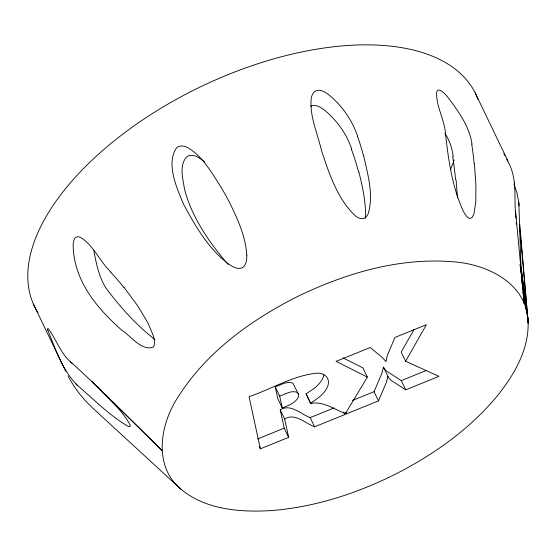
<?xml version="1.0" encoding="UTF-8"?>
<svg xmlns="http://www.w3.org/2000/svg" width="556" height="556" viewBox="0 0 556 556"><rect width="100%" height="100%" fill="white"/><g stroke="black" fill="none" stroke-linecap="round" stroke-linejoin="round"><path stroke-width="0.83" d="M365.563 218.362C365.987 202.683 362.734 187.177 358.863 172.061M508.003 161.803C517.942 178.907 513.522 199.423 515.982 218.147M298.648 394.551L298.377 397.095C295.271 403.246 288.223 405.519 282.274 408.007L277.84 398.798L275.248 386.865C280.843 385.086 287.021 380.645 292.984 383.292L298.648 394.551L297.418 392.501C291.455 389.853 285.277 394.294 279.682 396.08L282.274 408.007M413.914 329.659L401.203 352.045L405.637 361.261L438.969 376.342L405.72 389.839L401.286 380.631L386.538 371.06L384.488 369.024L383.473 367.12L381.889 373.264L374.063 391.681L352.462 400.445M383.473 367.12L387.907 376.329L386.323 382.479L378.497 400.89L346.499 413.879C334.872 409.974 323.585 400.827 310.616 403.427L306.113 393.891L314.015 388.484A26.869 13.796 -25.7 0 0 323.905 374.612M405.637 361.261L426.396 324.697L394.92 337.471L387.296 355.486L385.996 361.636L382.333 357.577L370.247 347.486L336.088 361.351L367.349 377.114L344.859 414.54L314.626 426.813C305.32 423.491 295.118 412.496 284.665 419.029L288.647 437.357L260.375 448.831L259.27 446.531M310.616 403.427L318.449 397.693A26.869 13.796 -25.7 0 0 328.415 383.098C329.173 376.468 322.438 372.478 316.475 373.208C292.581 375.773 271.46 389.096 249.046 396.678L260.375 448.831M310.679 106.377L311.436 105.981A6.373 5.053 18.1 0 1 313.779 105.459C317.559 105.383 320.951 107.53 323.926 109.629C336.436 119.936 346.687 133.523 351.656 149.077M288.647 437.357L284.213 428.148L280.231 409.821C290.684 403.288 300.886 414.283 310.192 417.605L314.626 426.813M257.511 438.983L284.213 428.148M310.192 417.605L334.066 407.916M401.286 380.631L426.619 370.345M343.094 357.911L362.922 367.905L367.349 377.114M405.72 389.839L390.965 380.276L388.922 378.233L387.907 376.329M154.964 339.633C136.164 324.857 119.936 306.891 105.709 287.73C98.947 276.513 96.105 263.329 93.888 250.568M47.733 330.021A6.352 0.758 66.5 0 1 47.538 328.999C47.74 327.533 49.255 330.195 49.54 330.445C57.282 341.405 61.389 355.27 72.572 363.527L97.21 386.587L162.102 450.548L91.962 381.506M68.068 375.953C74.421 388.185 83.032 399.208 93.193 408.507L180.825 489.106C205.692 509.838 240.213 512.472 271.252 510.575C314.904 507.204 357.265 493.339 396.24 473.761C434.236 454.273 469.917 428.954 497.3 395.9C514.821 374.098 530.41 347.208 527.873 318.24L521 267.102L518.838 202.634L516.913 192.591L513.966 184.446M204.58 161.859C200.306 158.363 194.482 153.873 188.581 155.84A6.373 5.47 -47.5 0 0 186.42 157.181C178.99 165.764 182.993 178.976 184.46 188.908C191.764 217.34 209.167 242.444 228.064 264.42M47.767 330.076C55.607 349.279 62.279 370.199 77.214 385.141C93.644 399.319 109.15 415.2 127.956 426.25C128.644 426.598 130.326 427.077 130.271 425.771A6.012 1.571 51.7 0 0 130.055 424.847C122.042 409.994 108.483 398.854 97.21 386.587M70.258 361.713L72.586 363.839M180.825 489.106C152.775 465.817 160.197 423.463 178.406 396.518C206.735 351.726 251.375 319.769 298.072 296.244C345.742 273.281 398.805 257.484 452.181 261.723C484.908 263.641 524.447 281.482 527.873 318.24M75.963 383.967L77.214 385.141M110.811 272.002C99.726 261.459 93.971 245.766 80.724 237.523C79.084 236.696 76.811 236.286 75.338 237.683A6.373 3.802 88.6 0 0 74.191 239.344L73.288 242.854A13.274 7.895 88.6 0 0 73.156 245.12C73.6 280.384 96.709 308.066 121.834 330.236C130.389 335.449 141.273 351.163 152.969 347.222A6.04 4.337 69.3 0 0 154.088 345.693L154.61 341.947L153.539 336.241L147.771 322.577L137.568 305.647L123.974 287.271M444.904 133.426C449.609 140.439 452.396 148.556 453.189 156.959M503.861 153.616L504.938 155.722M506.676 159.148L507.691 161.171M520.694 267.728L521 267.102L528.089 321.521M475.144 92.817L508.052 161.191M374.063 391.681L378.497 400.89M345.756 412.343L346.499 413.879M343.754 412.239L344.859 414.54M306.113 393.891L310.547 403.1M275.248 386.865L279.682 396.08M280.231 409.821L284.665 419.029M33.409 304.09L65.782 371.443M357.668 136.227C351.774 119.429 341.071 103.979 326.782 93.29C324.238 91.691 321.375 90.197 318.282 90.274A6.38 5.046 18.1 0 0 315.94 90.795C312.958 92.136 311.721 95.549 311.193 98.544C309.483 116.412 317.545 133.273 321.451 150.377C329.11 173.437 337.096 198.353 355.069 215.61C357.181 217.243 359.683 218.807 362.463 218.668A6.012 5.414 41.6 0 0 364.076 218.306C366.091 217.493 367.391 215.568 368.218 213.643C373.84 194.697 367.766 174.494 363.687 155.833M472.009 144.15C469.354 125.92 457.929 110.609 447.1 96.313C445.175 94.172 443.215 91.914 440.651 90.524A6.38 2.738 49.8 0 0 439.025 90.037C437.315 89.919 436.655 91.914 436.578 93.283C436.529 107.489 444.779 120.165 445.558 134.323C448.497 160.343 452.23 186.962 463.204 210.974C464.628 213.518 466.046 216.305 468.541 217.973A6.04 3.371 66.8 0 0 469.952 218.466L472.169 217.438L473.934 213.984L475.776 202.447L475.915 185.092L474.428 163.749M520.333 266.192L520.103 264.795M520.103 264.712L520.333 266.407M526.025 308.761L520.673 268.944L526.15 309.289L521.306 273.573M520.729 269.319L521.076 271.87M521.229 276.193L521.438 278.104M521.785 281.329L522.084 284.046M522.348 286.458L522.73 289.989M522.904 291.594L524.211 303.569L515.579 211.127M456.115 179.998L457.456 197.95M520.006 230.379L528.2 323.203L519.784 224.534M518.838 202.634L519.054 205.796M516.26 222.421L516.364 224.131M514.356 182.931L514.425 184.495M38.017 312.799A244.862 125.746 -25.7 0 1 199.416 87.361A244.862 125.746 -25.7 0 1 478.097 99.594M452.716 156.806A261.459 129.367 71.1 0 1 455.649 179.783M110.7 272.162A262.091 202.857 70.1 0 1 123.849 287.424M357.515 136.269A262.057 228.912 49.5 0 1 363.534 155.861M471.738 144.06A262.036 131.772 70.8 0 1 474.157 163.624M454.141 159.906A219.676 112.812 -25.7 0 1 450.367 169.809M351.406 149.14A261.452 227.202 50.1 0 1 358.613 172.096M246.822 255.197C246.808 259.228 246.614 264.044 243.396 266.97A6.04 5.81 -67.1 0 1 241.499 268.055C237.76 269.229 233.916 267.339 230.74 265.532C209.487 250.575 196.011 227.202 183.841 204.803C177.142 188.991 165.528 163.707 176.586 147.826A6.38 5.456 -47.3 0 1 178.747 146.478C181.986 145.255 185.537 146.471 188.435 148.014C202.53 156.646 210.939 171.568 219.703 185.065A262.098 256.198 -53.7 0 1 229.809 203.03C237.843 219.432 245.648 236.724 246.822 255.197"/></g></svg>
